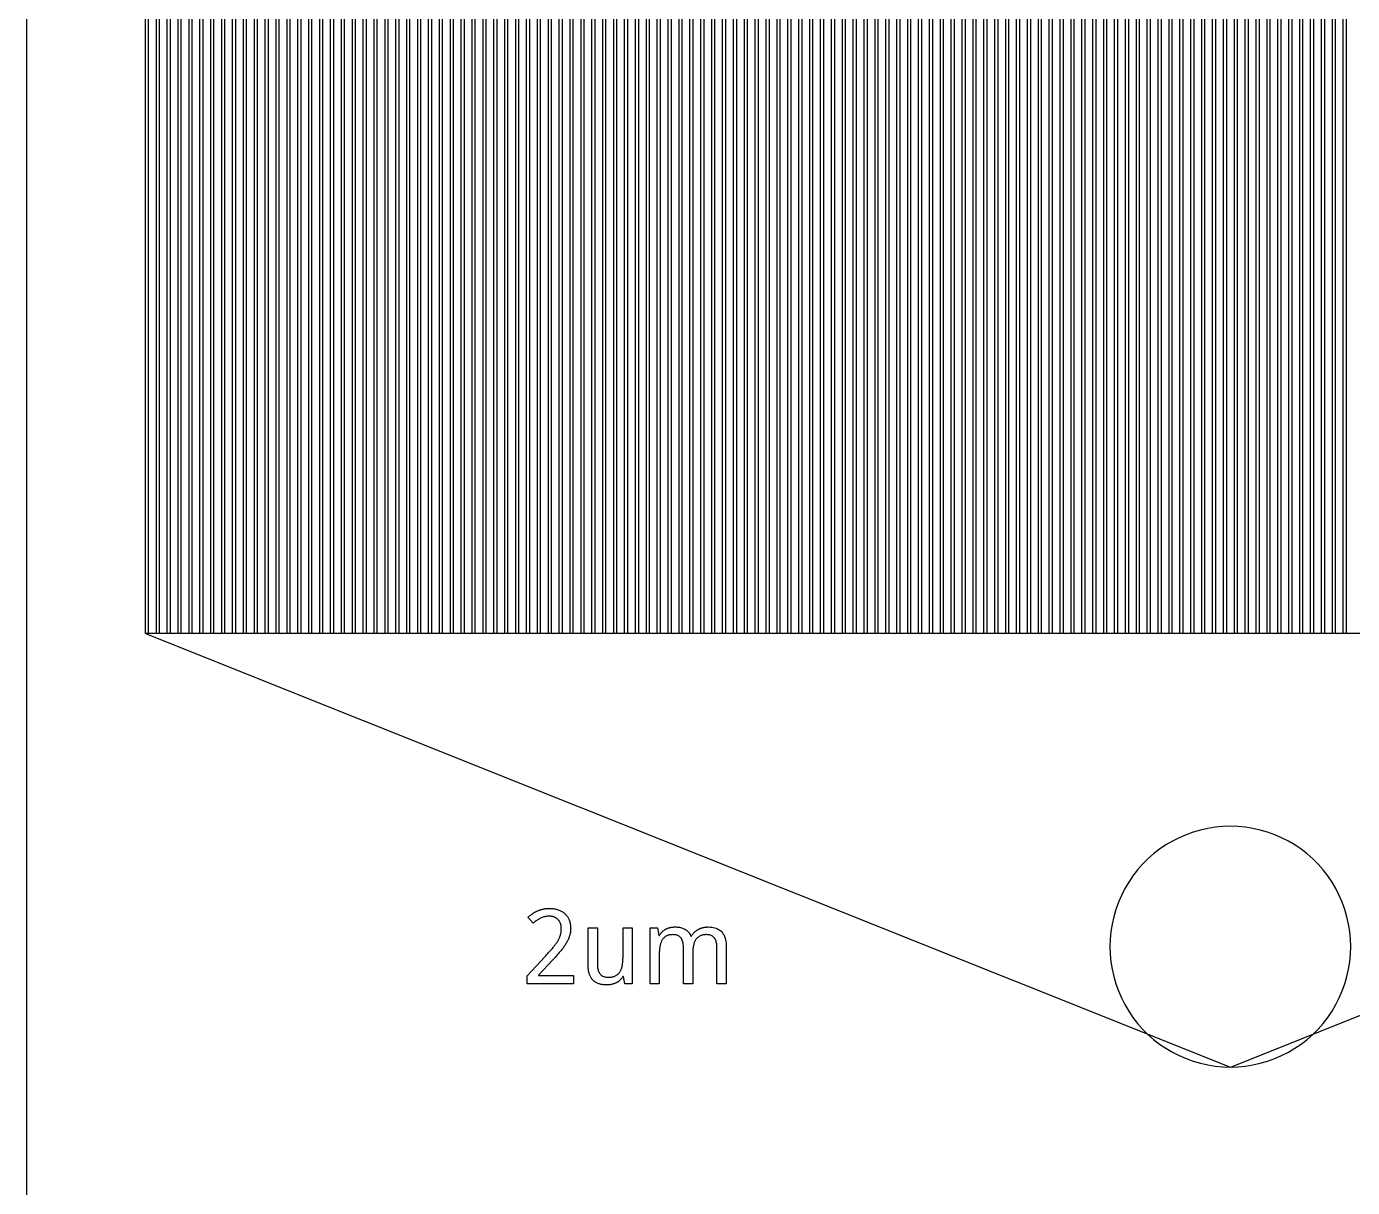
# Model space of a CAD drawing. Extents: x 0 to 762, y 0 to 762.
# Drawn here: x 0 to 139.9, y 381 to 503.4 of the extents above; entities that cross this region are included whole.
import ezdxf

# ---------------------------------------------------------------- set-up
doc = ezdxf.new("R2010")
doc.units = 0
doc.layers.get('0').update_dxf_attribs({"linetype": 'CONTINUOUS'})

msp = doc.modelspace()

# ---------------------------------------------------------------- linework, layer by layer
at = {"color": 7}
msp.add_lwpolyline([(0, 0), (761.986, 0), (761.986, 761.986), (0, 761.986), (0, 0)], close=True, dxfattribs=at)
at = {"color": 0}
for points in [[(12.5497, 505.89), (12.8498, 505.89), (12.8498, 439.412), (12.5497, 439.412), (12.5497, 505.89)], [(13.6985, 505.89), (13.9985, 505.89), (13.9985, 439.412), (13.6985, 439.412), (13.6985, 505.89)], [(14.8472, 505.89), (15.1472, 505.89), (15.1472, 439.412), (14.8472, 439.412), (14.8472, 505.89)], [(15.996, 505.89), (16.296, 505.89), (16.296, 439.412), (15.996, 439.412), (15.996, 505.89)], [(17.1446, 505.89), (17.4447, 505.89), (17.4447, 439.412), (17.1446, 439.412), (17.1446, 505.89)], [(18.2935, 505.89), (18.5935, 505.89), (18.5935, 439.412), (18.2935, 439.412), (18.2935, 505.89)], [(19.4421, 505.89), (19.7421, 505.89), (19.7421, 439.412), (19.4421, 439.412), (19.4421, 505.89)], [(20.5908, 505.89), (20.8908, 505.89), (20.8908, 439.412), (20.5908, 439.412), (20.5908, 505.89)], [(21.7396, 505.89), (22.0396, 505.89), (22.0396, 439.412), (21.7396, 439.412), (21.7396, 505.89)], [(22.8883, 505.89), (23.1883, 505.89), (23.1883, 439.412), (22.8883, 439.412), (22.8883, 505.89)], [(24.0369, 505.89), (24.3371, 505.89), (24.3371, 439.412), (24.0369, 439.412), (24.0369, 505.89)], [(25.1857, 505.89), (25.4857, 505.89), (25.4857, 439.412), (25.1857, 439.412), (25.1857, 505.89)], [(26.3344, 505.89), (26.6344, 505.89), (26.6344, 439.412), (26.3344, 439.412), (26.3344, 505.89)], [(27.4832, 505.89), (27.7832, 505.89), (27.7832, 439.412), (27.4832, 439.412), (27.4832, 505.89)], [(28.6319, 505.89), (28.9319, 505.89), (28.9319, 439.412), (28.6319, 439.412), (28.6319, 505.89)], [(29.7806, 505.89), (30.0806, 505.89), (30.0806, 439.412), (29.7806, 439.412), (29.7806, 505.89)], [(30.9293, 505.89), (31.2294, 505.89), (31.2294, 439.412), (30.9293, 439.412), (30.9293, 505.89)], [(32.0781, 505.89), (32.3781, 505.89), (32.3781, 439.412), (32.0781, 439.412), (32.0781, 505.89)], [(33.2268, 505.89), (33.5268, 505.89), (33.5268, 439.412), (33.2268, 439.412), (33.2268, 505.89)], [(34.3756, 505.89), (34.6756, 505.89), (34.6756, 439.412), (34.3756, 439.412), (34.3756, 505.89)], [(35.5243, 505.89), (35.8243, 505.89), (35.8243, 439.412), (35.5243, 439.412), (35.5243, 505.89)], [(36.6729, 505.89), (36.9729, 505.89), (36.9729, 439.412), (36.6729, 439.412), (36.6729, 505.89)], [(37.8217, 505.89), (38.1217, 505.89), (38.1217, 439.412), (37.8217, 439.412), (37.8217, 505.89)], [(38.9704, 505.89), (39.2704, 505.89), (39.2704, 439.412), (38.9704, 439.412), (38.9704, 505.89)], [(40.1192, 505.89), (40.4192, 505.89), (40.4192, 439.412), (40.1192, 439.412), (40.1192, 505.89)], [(41.2679, 505.89), (41.5679, 505.89), (41.5679, 439.412), (41.2679, 439.412), (41.2679, 505.89)], [(42.4165, 505.89), (42.7165, 505.89), (42.7165, 439.412), (42.4165, 439.412), (42.4165, 505.89)], [(43.5653, 505.89), (43.8653, 505.89), (43.8653, 439.412), (43.5653, 439.412), (43.5653, 505.89)], [(44.714, 505.89), (45.014, 505.89), (45.014, 439.412), (44.714, 439.412), (44.714, 505.89)], [(45.8628, 505.89), (46.1628, 505.89), (46.1628, 439.412), (45.8628, 439.412), (45.8628, 505.89)], [(47.0114, 505.89), (47.3115, 505.89), (47.3115, 439.412), (47.0114, 439.412), (47.0114, 505.89)], [(48.1601, 505.89), (48.4601, 505.89), (48.4601, 439.412), (48.1601, 439.412), (48.1601, 505.89)], [(49.3089, 505.89), (49.6089, 505.89), (49.6089, 439.412), (49.3089, 439.412), (49.3089, 505.89)], [(50.4576, 505.89), (50.7576, 505.89), (50.7576, 439.412), (50.4576, 439.412), (50.4576, 505.89)], [(51.6064, 505.89), (51.9064, 505.89), (51.9064, 439.412), (51.6064, 439.412), (51.6064, 505.89)], [(52.755, 505.89), (53.055, 505.89), (53.055, 439.412), (52.755, 439.412), (52.755, 505.89)], [(53.9038, 505.89), (54.2039, 505.89), (54.2039, 439.412), (53.9038, 439.412), (53.9038, 505.89)], [(55.0525, 505.89), (55.3525, 505.89), (55.3525, 439.412), (55.0525, 439.412), (55.0525, 505.89)], [(56.2013, 505.89), (56.5013, 505.89), (56.5013, 439.412), (56.2013, 439.412), (56.2013, 505.89)], [(57.35, 505.89), (57.65, 505.89), (57.65, 439.412), (57.35, 439.412), (57.35, 505.89)], [(58.4988, 505.89), (58.7987, 505.89), (58.7987, 439.412), (58.4988, 439.412), (58.4988, 505.89)], [(59.6474, 505.89), (59.9474, 505.89), (59.9474, 439.412), (59.6474, 439.412), (59.6474, 505.89)], [(60.7961, 505.89), (61.0961, 505.89), (61.0961, 439.412), (60.7961, 439.412), (60.7961, 505.89)], [(61.9449, 505.89), (62.2449, 505.89), (62.2449, 439.412), (61.9449, 439.412), (61.9449, 505.89)], [(63.0936, 505.89), (63.3936, 505.89), (63.3936, 439.412), (63.0936, 439.412), (63.0936, 505.89)], [(64.2424, 505.89), (64.5424, 505.89), (64.5424, 439.412), (64.2424, 439.412), (64.2424, 505.89)], [(65.391, 505.89), (65.691, 505.89), (65.691, 439.412), (65.391, 439.412), (65.391, 505.89)], [(66.5397, 505.89), (66.8397, 505.89), (66.8397, 439.412), (66.5397, 439.412), (66.5397, 505.89)], [(67.6885, 505.89), (67.9885, 505.89), (67.9885, 439.412), (67.6885, 439.412), (67.6885, 505.89)], [(68.8372, 505.89), (69.1372, 505.89), (69.1372, 439.412), (68.8372, 439.412), (68.8372, 505.89)], [(69.9858, 505.89), (70.286, 505.89), (70.286, 439.412), (69.9858, 439.412), (69.9858, 505.89)], [(71.1347, 505.89), (71.4347, 505.89), (71.4347, 439.412), (71.1347, 439.412), (71.1347, 505.89)], [(72.2833, 505.89), (72.5833, 505.89), (72.5833, 439.412), (72.2833, 439.412), (72.2833, 505.89)], [(73.4321, 505.89), (73.7321, 505.89), (73.7321, 439.412), (73.4321, 439.412), (73.4321, 505.89)], [(74.5808, 505.89), (74.8808, 505.89), (74.8808, 439.412), (74.5808, 439.412), (74.5808, 505.89)], [(75.7296, 505.89), (76.0296, 505.89), (76.0296, 439.412), (75.7296, 439.412), (75.7296, 505.89)], [(76.8782, 505.89), (77.1783, 505.89), (77.1783, 439.412), (76.8782, 439.412), (76.8782, 505.89)], [(78.0269, 505.89), (78.3269, 505.89), (78.3269, 439.412), (78.0269, 439.412), (78.0269, 505.89)], [(79.1757, 505.89), (79.4757, 505.89), (79.4757, 439.412), (79.1757, 439.412), (79.1757, 505.89)], [(80.3244, 505.89), (80.6244, 505.89), (80.6244, 439.412), (80.3244, 439.412), (80.3244, 505.89)], [(81.4732, 505.89), (81.7732, 505.89), (81.7732, 439.412), (81.4732, 439.412), (81.4732, 505.89)], [(82.6218, 505.89), (82.9219, 505.89), (82.9219, 439.412), (82.6218, 439.412), (82.6218, 505.89)], [(83.7706, 505.89), (84.0706, 505.89), (84.0706, 439.412), (83.7706, 439.412), (83.7706, 505.89)], [(84.9193, 505.89), (85.2193, 505.89), (85.2193, 439.412), (84.9193, 439.412), (84.9193, 505.89)], [(86.0681, 505.89), (86.3681, 505.89), (86.3681, 439.412), (86.0681, 439.412), (86.0681, 505.89)], [(87.2168, 505.89), (87.5168, 505.89), (87.5168, 439.412), (87.2168, 439.412), (87.2168, 505.89)], [(88.3654, 505.89), (88.6654, 505.89), (88.6654, 439.412), (88.3654, 439.412), (88.3654, 505.89)], [(89.5142, 505.89), (89.8143, 505.89), (89.8143, 439.412), (89.5142, 439.412), (89.5142, 505.89)], [(90.6629, 505.89), (90.9629, 505.89), (90.9629, 439.412), (90.6629, 439.412), (90.6629, 505.89)], [(91.8117, 505.89), (92.1117, 505.89), (92.1117, 439.412), (91.8117, 439.412), (91.8117, 505.89)], [(92.9603, 505.89), (93.2604, 505.89), (93.2604, 439.412), (92.9603, 439.412), (92.9603, 505.89)], [(94.1092, 505.89), (94.4092, 505.89), (94.4092, 439.412), (94.1092, 439.412), (94.1092, 505.89)], [(95.2578, 505.89), (95.5578, 505.89), (95.5578, 439.412), (95.2578, 439.412), (95.2578, 505.89)], [(96.4065, 505.89), (96.7065, 505.89), (96.7065, 439.412), (96.4065, 439.412), (96.4065, 505.89)], [(97.5553, 505.89), (97.8553, 505.89), (97.8553, 439.412), (97.5553, 439.412), (97.5553, 505.89)], [(98.704, 505.89), (99.004, 505.89), (99.004, 439.412), (98.704, 439.412), (98.704, 505.89)], [(99.8526, 505.89), (100.153, 505.89), (100.153, 439.412), (99.8526, 439.412), (99.8526, 505.89)], [(101.001, 505.89), (101.301, 505.89), (101.301, 439.412), (101.001, 439.412), (101.001, 505.89)], [(102.15, 505.89), (102.45, 505.89), (102.45, 439.412), (102.15, 439.412), (102.15, 505.89)], [(103.299, 505.89), (103.599, 505.89), (103.599, 439.412), (103.299, 439.412), (103.299, 505.89)], [(104.448, 505.89), (104.748, 505.89), (104.748, 439.412), (104.448, 439.412), (104.448, 505.89)], [(105.596, 505.89), (105.896, 505.89), (105.896, 439.412), (105.596, 439.412), (105.596, 505.89)], [(106.745, 505.89), (107.045, 505.89), (107.045, 439.412), (106.745, 439.412), (106.745, 505.89)], [(107.894, 505.89), (108.194, 505.89), (108.194, 439.412), (107.894, 439.412), (107.894, 505.89)], [(109.043, 505.89), (109.343, 505.89), (109.343, 439.412), (109.043, 439.412), (109.043, 505.89)], [(110.191, 505.89), (110.491, 505.89), (110.491, 439.412), (110.191, 439.412), (110.191, 505.89)], [(111.34, 505.89), (111.64, 505.89), (111.64, 439.412), (111.34, 439.412), (111.34, 505.89)], [(112.489, 505.89), (112.789, 505.89), (112.789, 439.412), (112.489, 439.412), (112.489, 505.89)], [(113.637, 505.89), (113.937, 505.89), (113.937, 439.412), (113.637, 439.412), (113.637, 505.89)], [(114.786, 505.89), (115.086, 505.89), (115.086, 439.412), (114.786, 439.412), (114.786, 505.89)], [(115.935, 505.89), (116.235, 505.89), (116.235, 439.412), (115.935, 439.412), (115.935, 505.89)], [(117.084, 505.89), (117.384, 505.89), (117.384, 439.412), (117.084, 439.412), (117.084, 505.89)], [(118.232, 505.89), (118.532, 505.89), (118.532, 439.412), (118.232, 439.412), (118.232, 505.89)], [(119.381, 505.89), (119.681, 505.89), (119.681, 439.412), (119.381, 439.412), (119.381, 505.89)], [(120.53, 505.89), (120.83, 505.89), (120.83, 439.412), (120.53, 439.412), (120.53, 505.89)], [(121.678, 505.89), (121.978, 505.89), (121.978, 439.412), (121.678, 439.412), (121.678, 505.89)], [(122.827, 505.89), (123.127, 505.89), (123.127, 439.412), (122.827, 439.412), (122.827, 505.89)], [(123.976, 505.89), (124.276, 505.89), (124.276, 439.412), (123.976, 439.412), (123.976, 505.89)], [(125.125, 505.89), (125.425, 505.89), (125.425, 439.412), (125.125, 439.412), (125.125, 505.89)], [(126.273, 505.89), (126.573, 505.89), (126.573, 439.412), (126.273, 439.412), (126.273, 505.89)], [(127.422, 505.89), (127.722, 505.89), (127.722, 439.412), (127.422, 439.412), (127.422, 505.89)], [(128.571, 505.89), (128.871, 505.89), (128.871, 439.412), (128.571, 439.412), (128.571, 505.89)], [(129.719, 505.89), (130.02, 505.89), (130.02, 439.412), (129.719, 439.412), (129.719, 505.89)], [(130.868, 505.89), (131.168, 505.89), (131.168, 439.412), (130.868, 439.412), (130.868, 505.89)], [(132.017, 505.89), (132.317, 505.89), (132.317, 439.412), (132.017, 439.412), (132.017, 505.89)], [(133.166, 505.89), (133.466, 505.89), (133.466, 439.412), (133.166, 439.412), (133.166, 505.89)], [(134.314, 505.89), (134.614, 505.89), (134.614, 439.412), (134.314, 439.412), (134.314, 505.89)], [(135.463, 505.89), (135.763, 505.89), (135.763, 439.412), (135.463, 439.412), (135.463, 505.89)], [(136.612, 505.89), (136.912, 505.89), (136.912, 439.412), (136.612, 439.412), (136.612, 505.89)], [(137.761, 505.89), (138.061, 505.89), (138.061, 439.412), (137.761, 439.412), (137.761, 505.89)], [(138.91, 505.89), (139.21, 505.89), (139.21, 439.412), (138.91, 439.412), (138.91, 505.89)], [(126.998, 393.693), (241.446, 439.412), (12.5497, 439.412), (126.998, 393.693)], [(139.697, 406.393), (139.672, 407.19), (139.597, 407.985), (139.472, 408.772), (139.299, 409.551), (139.076, 410.317), (138.806, 411.068), (138.489, 411.8), (138.127, 412.511), (137.72, 413.197), (137.272, 413.857), (136.783, 414.487), (136.255, 415.086), (135.691, 415.65), (135.093, 416.178), (134.462, 416.667), (133.803, 417.115), (133.116, 417.521), (132.405, 417.883), (131.673, 418.2), (130.922, 418.471), (130.156, 418.693), (129.377, 418.868), (128.589, 418.992), (127.795, 419.067), (126.998, 419.092), (126.2, 419.067), (125.406, 418.992), (124.618, 418.868), (123.839, 418.693), (123.073, 418.471), (122.323, 418.2), (121.59, 417.883), (120.879, 417.521), (120.193, 417.115), (119.533, 416.667), (118.903, 416.178), (118.304, 415.65), (117.74, 415.086), (117.212, 414.487), (116.723, 413.857), (116.275, 413.197), (115.869, 412.511), (115.507, 411.8), (115.19, 411.068), (114.919, 410.317), (114.697, 409.551), (114.523, 408.772), (114.398, 407.985), (114.323, 407.19), (114.298, 406.393), (114.323, 405.596), (114.398, 404.801), (114.523, 404.013), (114.697, 403.235), (114.919, 402.468), (115.19, 401.718), (115.507, 400.985), (115.869, 400.275), (116.275, 399.588), (116.723, 398.928), (117.212, 398.297), (117.74, 397.699), (118.304, 397.135), (118.903, 396.607), (119.533, 396.118), (120.193, 395.669), (120.879, 395.264), (121.59, 394.901), (122.323, 394.585), (123.073, 394.314), (123.839, 394.092), (124.618, 393.918), (125.406, 393.793), (126.2, 393.718), (126.998, 393.693), (127.795, 393.718), (128.589, 393.793), (129.377, 393.918), (130.156, 394.092), (130.922, 394.314), (131.673, 394.585), (132.405, 394.901), (133.116, 395.264), (133.803, 395.669), (134.462, 396.118), (135.093, 396.607), (135.691, 397.135), (136.255, 397.699), (136.783, 398.297), (137.272, 398.928), (137.72, 399.588), (138.127, 400.275), (138.489, 400.985), (138.806, 401.718), (139.076, 402.468), (139.299, 403.235), (139.472, 404.013), (139.597, 404.801), (139.672, 405.596), (139.697, 406.393)], [(57.7168, 402.464), (52.8185, 402.464), (52.8185, 403.301), (54.6983, 405.349), (54.7781, 405.435), (54.856, 405.519), (54.9324, 405.603), (55.0068, 405.683), (55.0796, 405.764), (55.1508, 405.843), (55.2201, 405.921), (55.2878, 405.996), (55.3538, 406.069), (55.4181, 406.143), (55.4804, 406.215), (55.541, 406.286), (55.5994, 406.357), (55.6561, 406.428), (55.7108, 406.499), (55.7635, 406.569), (55.8143, 406.639), (55.8632, 406.708), (55.9101, 406.778), (55.9551, 406.846), (55.9992, 406.915), (56.0411, 406.983), (56.0808, 407.053), (56.1185, 407.121), (56.1539, 407.19), (56.1872, 407.258), (56.2183, 407.328), (56.2474, 407.396), (56.2742, 407.465), (56.2989, 407.533), (56.3214, 407.604), (56.3414, 407.676), (56.3592, 407.749), (56.3744, 407.822), (56.3875, 407.897), (56.3982, 407.974), (56.4064, 408.051), (56.4124, 408.131), (56.4158, 408.21), (56.4171, 408.292), (56.4161, 408.354), (56.4135, 408.415), (56.4089, 408.475), (56.4025, 408.533), (56.3942, 408.589), (56.3842, 408.644), (56.3722, 408.699), (56.3586, 408.75), (56.3431, 408.801), (56.3257, 408.85), (56.3067, 408.897), (56.286, 408.943), (56.2638, 408.987), (56.2399, 409.031), (56.2143, 409.072), (56.1872, 409.112), (56.1585, 409.151), (56.1281, 409.189), (56.0961, 409.224), (56.0625, 409.258), (56.0286, 409.292), (55.9933, 409.324), (55.9568, 409.353), (55.919, 409.382), (55.88, 409.408), (55.8396, 409.433), (55.7979, 409.457), (55.7549, 409.478), (55.7107, 409.497), (55.6651, 409.515), (55.6183, 409.532), (55.5706, 409.547), (55.5217, 409.56), (55.4717, 409.571), (55.4207, 409.581), (55.3686, 409.588), (55.3154, 409.594), (55.2611, 409.599), (55.2058, 409.601), (55.1494, 409.601), (55.0483, 409.6), (54.9492, 409.593), (54.8521, 409.583), (54.7567, 409.568), (54.6635, 409.55), (54.5719, 409.526), (54.4825, 409.499), (54.395, 409.468), (54.3093, 409.432), (54.2257, 409.392), (54.1443, 409.35), (54.0639, 409.306), (53.9842, 409.26), (53.9051, 409.21), (53.8268, 409.158), (53.7493, 409.106), (53.6726, 409.049), (53.5965, 408.99), (53.5214, 408.929), (53.4468, 408.867), (52.899, 409.506), (52.9422, 409.543), (52.9863, 409.582), (53.0308, 409.619), (53.076, 409.656), (53.1219, 409.692), (53.1685, 409.728), (53.2156, 409.763), (53.2633, 409.797), (53.3118, 409.832), (53.3608, 409.865), (53.4107, 409.899), (53.4612, 409.932), (53.5125, 409.964), (53.5646, 409.994), (53.6174, 410.025), (53.6708, 410.054), (53.7251, 410.082), (53.7803, 410.11), (53.8361, 410.135), (53.8926, 410.161), (53.9499, 410.185), (54.0078, 410.207), (54.0664, 410.229), (54.1256, 410.25), (54.1854, 410.271), (54.2458, 410.289), (54.3069, 410.307), (54.3688, 410.324), (54.4311, 410.339), (54.4942, 410.354), (54.5579, 410.368), (54.6222, 410.381), (54.6872, 410.392), (54.7529, 410.401), (54.8192, 410.41), (54.8861, 410.417), (54.9536, 410.422), (55.0218, 410.426), (55.0907, 410.428), (55.1603, 410.429), (55.2624, 410.428), (55.3624, 410.424), (55.4604, 410.415), (55.5564, 410.406), (55.6503, 410.393), (55.7422, 410.376), (55.8321, 410.358), (55.9199, 410.336), (56.0057, 410.311), (56.0894, 410.283), (56.1719, 410.254), (56.2518, 410.221), (56.3292, 410.185), (56.404, 410.147), (56.4761, 410.107), (56.5457, 410.064), (56.6128, 410.018), (56.6772, 409.969), (56.739, 409.918), (56.7983, 409.865), (56.8551, 409.81), (56.909, 409.753), (56.9603, 409.693), (57.0089, 409.631), (57.0549, 409.565), (57.0981, 409.499), (57.1386, 409.429), (57.1765, 409.357), (57.2117, 409.282), (57.2442, 409.204), (57.2749, 409.126), (57.3022, 409.046), (57.3264, 408.964), (57.3474, 408.879), (57.3651, 408.792), (57.3796, 408.704), (57.3908, 408.612), (57.3989, 408.521), (57.4037, 408.425), (57.4053, 408.329), (57.4039, 408.237), (57.3996, 408.149), (57.3924, 408.058), (57.3821, 407.971), (57.369, 407.883), (57.3532, 407.797), (57.3343, 407.711), (57.3125, 407.626), (57.2879, 407.542), (57.2603, 407.458), (57.2312, 407.376), (57.1999, 407.294), (57.1664, 407.211), (57.1306, 407.129), (57.0925, 407.047), (57.0521, 406.967), (57.0096, 406.885), (56.9647, 406.804), (56.9176, 406.724), (56.8682, 406.643), (56.8178, 406.563), (56.7653, 406.483), (56.7108, 406.403), (56.6543, 406.324), (56.5957, 406.243), (56.535, 406.164), (56.4724, 406.083), (56.4076, 406.003), (56.3408, 405.922), (56.2721, 405.842), (56.2026, 405.761), (56.1322, 405.679), (56.0606, 405.597), (55.9876, 405.515), (55.9135, 405.431), (55.8383, 405.347), (55.7618, 405.263), (55.6843, 405.176), (55.6054, 405.09), (55.5254, 405.004), (54.0161, 403.399), (54.0161, 403.356), (57.7168, 403.356), (57.7168, 402.464)], [(72.8365, 402.464), (72.8365, 406.261), (72.8339, 406.397), (72.8257, 406.526), (72.8124, 406.649), (72.7935, 406.764), (72.7693, 406.872), (72.7399, 406.974), (72.7049, 407.068), (72.6646, 407.154), (72.619, 407.235), (72.5679, 407.308), (72.5113, 407.375), (72.4486, 407.435), (72.3803, 407.486), (72.3058, 407.532), (72.2256, 407.571), (72.1393, 407.601), (72.0472, 407.626), (71.9492, 407.643), (71.8453, 407.654), (71.7354, 407.657), (71.6582, 407.657), (71.5833, 407.653), (71.5108, 407.646), (71.4407, 407.638), (71.3729, 407.625), (71.3075, 407.611), (71.2444, 407.594), (71.1838, 407.575), (71.1254, 407.553), (71.0694, 407.529), (71.0156, 407.503), (70.9638, 407.474), (70.9138, 407.443), (70.8657, 407.41), (70.8197, 407.374), (70.7756, 407.336), (70.7333, 407.296), (70.6929, 407.251), (70.6546, 407.206), (70.6182, 407.158), (70.5847, 407.108), (70.5531, 407.057), (70.5233, 407.001), (70.4953, 406.944), (70.4692, 406.886), (70.4449, 406.824), (70.4224, 406.76), (70.4017, 406.692), (70.3828, 406.622), (70.3658, 406.551), (70.3504, 406.478), (70.3368, 406.403), (70.3247, 406.325), (70.3143, 406.246), (70.3053, 406.162), (70.2981, 406.079), (70.2925, 405.992), (70.2885, 405.903), (70.286, 405.813), (70.2853, 405.718), (70.2853, 402.464), (69.3024, 402.464), (69.3024, 406.261), (69.2996, 406.397), (69.2915, 406.526), (69.2782, 406.649), (69.2593, 406.764), (69.2351, 406.872), (69.2056, 406.974), (69.1707, 407.068), (69.1304, 407.154), (69.0849, 407.235), (69.0338, 407.308), (68.9782, 407.375), (68.9164, 407.435), (68.8487, 407.486), (68.775, 407.532), (68.6954, 407.571), (68.6096, 407.601), (68.5179, 407.626), (68.4201, 407.643), (68.3164, 407.654), (68.2067, 407.657), (68.1253, 407.656), (68.0465, 407.651), (67.9706, 407.644), (67.8972, 407.635), (67.8267, 407.622), (67.7587, 407.607), (67.6935, 407.589), (67.6308, 407.568), (67.571, 407.544), (67.5138, 407.518), (67.4589, 407.489), (67.4063, 407.457), (67.3558, 407.422), (67.3075, 407.385), (67.2613, 407.344), (67.2172, 407.301), (67.1754, 407.257), (67.1357, 407.208), (67.0981, 407.158), (67.0625, 407.104), (67.0301, 407.049), (66.9996, 406.99), (66.9708, 406.929), (66.9439, 406.865), (66.9189, 406.8), (66.8956, 406.731), (66.8742, 406.66), (66.8546, 406.588), (66.8368, 406.511), (66.8208, 406.433), (66.8076, 406.353), (66.7957, 406.269), (66.7853, 406.183), (66.7761, 406.096), (66.7685, 406.006), (66.7622, 405.914), (66.7574, 405.818), (66.7539, 405.721), (66.7518, 405.622), (66.751, 405.519), (66.751, 402.464), (65.7735, 402.464), (65.7735, 408.361), (66.5685, 408.361), (66.7081, 407.567), (66.7618, 407.567), (66.7881, 407.611), (66.8153, 407.656), (66.8435, 407.699), (66.8726, 407.74), (66.9028, 407.781), (66.9339, 407.821), (66.966, 407.858), (66.999, 407.894), (67.0331, 407.929), (67.0679, 407.964), (67.1038, 407.997), (67.1401, 408.031), (67.1772, 408.061), (67.2149, 408.092), (67.2532, 408.121), (67.2922, 408.149), (67.3318, 408.175), (67.3722, 408.201), (67.4131, 408.225), (67.4546, 408.249), (67.4978, 408.271), (67.5414, 408.292), (67.5856, 408.311), (67.63, 408.329), (67.6749, 408.346), (67.7203, 408.362), (67.766, 408.378), (67.8122, 408.392), (67.8588, 408.404), (67.9058, 408.415), (67.9542, 408.425), (68.0028, 408.435), (68.0514, 408.442), (68.1, 408.449), (68.1489, 408.456), (68.1978, 408.46), (68.2468, 408.464), (68.296, 408.467), (68.3453, 408.468), (68.3946, 408.468), (68.5214, 408.467), (68.6436, 408.46), (68.7615, 408.447), (68.875, 408.431), (68.984, 408.41), (69.0888, 408.383), (69.189, 408.353), (69.2849, 408.317), (69.3764, 408.278), (69.4635, 408.232), (69.5471, 408.182), (69.6262, 408.126), (69.701, 408.067), (69.7711, 408), (69.8368, 407.929), (69.8978, 407.851), (69.9544, 407.769), (70.0065, 407.682), (70.0542, 407.589), (70.0972, 407.492), (70.1401, 407.492), (70.1686, 407.54), (70.1982, 407.589), (70.2289, 407.636), (70.2606, 407.682), (70.2933, 407.726), (70.3271, 407.769), (70.3621, 407.81), (70.3981, 407.85), (70.435, 407.889), (70.4732, 407.926), (70.5133, 407.963), (70.554, 407.997), (70.5953, 408.029), (70.6374, 408.063), (70.68, 408.093), (70.7233, 408.122), (70.7672, 408.15), (70.8118, 408.176), (70.8571, 408.203), (70.9029, 408.226), (70.9504, 408.251), (70.9983, 408.274), (71.0467, 408.296), (71.0954, 408.315), (71.1446, 408.335), (71.1942, 408.351), (71.2443, 408.368), (71.2947, 408.383), (71.3457, 408.397), (71.3971, 408.41), (71.4488, 408.421), (71.5006, 408.431), (71.5526, 408.44), (71.605, 408.447), (71.6575, 408.454), (71.7103, 408.46), (71.7632, 408.464), (71.8164, 408.467), (71.8699, 408.468), (71.9233, 408.468), (72.1067, 408.464), (72.2807, 408.449), (72.4453, 408.422), (72.6006, 408.386), (72.7465, 408.34), (72.8831, 408.283), (73.0104, 408.215), (73.1282, 408.139), (73.2368, 408.051), (73.336, 407.953), (73.4268, 407.844), (73.5081, 407.724), (73.5799, 407.592), (73.6419, 407.446), (73.6944, 407.289), (73.7375, 407.118), (73.771, 406.936), (73.7949, 406.742), (73.8093, 406.535), (73.814, 406.315), (73.814, 402.464), (72.8365, 402.464)], [(63.1149, 402.464), (62.9697, 403.253), (62.9161, 403.253), (62.8886, 403.207), (62.8603, 403.164), (62.8307, 403.119), (62.8001, 403.078), (62.7683, 403.037), (62.7356, 402.997), (62.7018, 402.958), (62.6669, 402.921), (62.6308, 402.885), (62.5938, 402.85), (62.5569, 402.818), (62.5193, 402.786), (62.4808, 402.756), (62.4417, 402.726), (62.4018, 402.697), (62.3611, 402.669), (62.3197, 402.643), (62.2775, 402.618), (62.2346, 402.594), (62.191, 402.571), (62.1467, 402.55), (62.1018, 402.531), (62.0564, 402.511), (62.0106, 402.493), (61.964, 402.476), (61.9171, 402.461), (61.8696, 402.447), (61.8214, 402.433), (61.7728, 402.421), (61.7237, 402.41), (61.6742, 402.4), (61.6244, 402.39), (61.5744, 402.382), (61.5243, 402.375), (61.474, 402.369), (61.4233, 402.365), (61.3725, 402.361), (61.3215, 402.358), (61.2703, 402.357), (61.2188, 402.356), (61.1222, 402.357), (61.0281, 402.361), (60.9363, 402.367), (60.8467, 402.376), (60.7596, 402.388), (60.6749, 402.4), (60.5925, 402.417), (60.5124, 402.435), (60.4347, 402.457), (60.3594, 402.479), (60.2865, 402.506), (60.2161, 402.535), (60.1482, 402.567), (60.0828, 402.601), (60.0197, 402.638), (59.9592, 402.678), (59.9011, 402.721), (59.8456, 402.767), (59.7924, 402.815), (59.7418, 402.867), (59.6935, 402.921), (59.6476, 402.978), (59.6042, 403.037), (59.5631, 403.1), (59.5243, 403.165), (59.4878, 403.235), (59.4537, 403.306), (59.4221, 403.381), (59.3928, 403.458), (59.3658, 403.537), (59.3424, 403.621), (59.3212, 403.707), (59.3028, 403.797), (59.2867, 403.889), (59.2731, 403.985), (59.2619, 404.083), (59.2533, 404.186), (59.2472, 404.29), (59.2435, 404.399), (59.2422, 404.51), (59.2422, 408.361), (60.2197, 408.361), (60.2197, 404.564), (60.2226, 404.428), (60.2311, 404.299), (60.2454, 404.176), (60.2654, 404.061), (60.291, 403.953), (60.3222, 403.851), (60.3593, 403.757), (60.4019, 403.669), (60.4504, 403.59), (60.5044, 403.517), (60.5644, 403.45), (60.6308, 403.39), (60.7033, 403.339), (60.7819, 403.293), (60.8671, 403.254), (60.9582, 403.224), (61.0557, 403.199), (61.1593, 403.181), (61.2692, 403.171), (61.3853, 403.167), (61.471, 403.168), (61.5538, 403.172), (61.6337, 403.179), (61.7111, 403.19), (61.7854, 403.203), (61.8571, 403.218), (61.926, 403.236), (61.9921, 403.257), (62.0553, 403.281), (62.1158, 403.307), (62.1736, 403.336), (62.2292, 403.368), (62.2824, 403.403), (62.3332, 403.439), (62.3817, 403.479), (62.4278, 403.521), (62.4715, 403.565), (62.5128, 403.612), (62.5518, 403.662), (62.5885, 403.715), (62.6239, 403.771), (62.6572, 403.829), (62.6883, 403.89), (62.7174, 403.954), (62.7442, 404.019), (62.7689, 404.089), (62.7914, 404.16), (62.8119, 404.232), (62.8301, 404.308), (62.8463, 404.386), (62.8615, 404.467), (62.8753, 404.55), (62.8874, 404.636), (62.8978, 404.724), (62.9067, 404.814), (62.9139, 404.906), (62.9196, 405.001), (62.9236, 405.099), (62.926, 405.197), (62.9268, 405.3), (62.9268, 408.361), (63.9043, 408.361), (63.9043, 402.464), (63.1149, 402.464)]]:
    msp.add_lwpolyline(points, close=True, dxfattribs=at)
at = {"color": 0, "const_width": 0.0104}
msp.add_lwpolyline([(139.697, 406.393), (139.672, 407.19), (139.597, 407.985), (139.472, 408.772), (139.299, 409.551), (139.076, 410.317), (138.806, 411.068), (138.489, 411.8), (138.127, 412.511), (137.72, 413.197), (137.272, 413.857), (136.783, 414.487), (136.255, 415.086), (135.691, 415.65), (135.093, 416.178), (134.462, 416.667), (133.803, 417.115), (133.116, 417.521), (132.405, 417.883), (131.673, 418.2), (130.922, 418.471), (130.156, 418.693), (129.377, 418.868), (128.589, 418.992), (127.795, 419.067), (126.998, 419.092), (126.2, 419.067), (125.406, 418.992), (124.618, 418.868), (123.839, 418.693), (123.073, 418.471), (122.323, 418.2), (121.59, 417.883), (120.879, 417.521), (120.193, 417.115), (119.533, 416.667), (118.903, 416.178), (118.304, 415.65), (117.74, 415.086), (117.212, 414.487), (116.723, 413.857), (116.275, 413.197), (115.869, 412.511), (115.507, 411.8), (115.19, 411.068), (114.919, 410.317), (114.697, 409.551), (114.523, 408.772), (114.398, 407.985), (114.323, 407.19), (114.298, 406.393), (114.323, 405.596), (114.398, 404.801), (114.523, 404.013), (114.697, 403.235), (114.919, 402.468), (115.19, 401.718), (115.507, 400.985), (115.869, 400.275), (116.275, 399.588), (116.723, 398.928), (117.212, 398.297), (117.74, 397.699), (118.304, 397.135), (118.903, 396.607), (119.533, 396.118), (120.193, 395.669), (120.879, 395.264), (121.59, 394.901), (122.323, 394.585), (123.073, 394.314), (123.839, 394.092), (124.618, 393.918), (125.406, 393.793), (126.2, 393.718), (126.998, 393.693), (127.795, 393.718), (128.589, 393.793), (129.377, 393.918), (130.156, 394.092), (130.922, 394.314), (131.673, 394.585), (132.405, 394.901), (133.116, 395.264), (133.803, 395.669), (134.462, 396.118), (135.093, 396.607), (135.691, 397.135), (136.255, 397.699), (136.783, 398.297), (137.272, 398.928), (137.72, 399.588), (138.127, 400.275), (138.489, 400.985), (138.806, 401.718), (139.076, 402.468), (139.299, 403.235), (139.472, 404.013), (139.597, 404.801), (139.672, 405.596), (139.697, 406.393)], close=True, dxfattribs=at)

doc.saveas('drawing.dxf')
